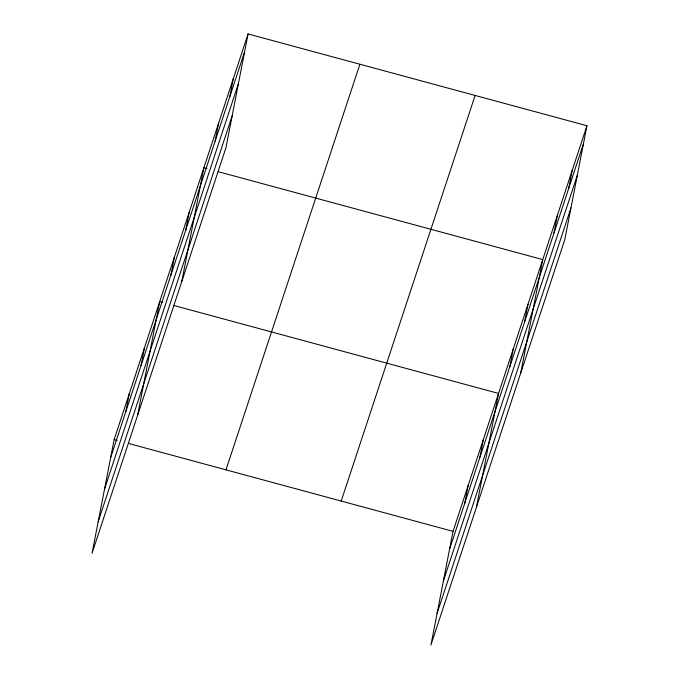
<?xml version="1.0" encoding="UTF-8"?>
<svg xmlns="http://www.w3.org/2000/svg" width="679" height="679" viewBox="0 0 679 679"><rect width="100%" height="100%" fill="white"/><g stroke="black" fill="none" stroke-linecap="round" stroke-linejoin="round"><path stroke-width="1.02" d="M248.073 33.95L114.157 439.559L92.055 553.258L225.971 147.649L248.073 33.95L586.945 125.742L564.843 239.441L430.927 645.05L453.029 531.351L586.945 125.742M125.836 411.584L129.341 393.591M141.011 365.616L144.517 347.623M137.591 415.353L159.692 301.654L162.739 302.478M170.921 275.037L174.418 257.035M185.656 230.419L189.152 212.417M181.777 281.505L203.878 167.798L206.934 168.63M215.116 141.181L218.613 123.188M229.842 96.571L233.338 78.569M464.708 503.377L468.204 485.383M479.883 457.408L483.38 439.415M476.454 507.145L498.556 393.438L173.926 305.508M509.793 366.83L513.29 348.828M524.519 322.211L528.016 304.209M520.649 373.297L542.75 259.59L218.112 171.651M553.979 232.973L557.484 214.971M568.713 188.363L572.21 170.361M110.66 457.553L244.576 51.952M104.524 489.135L238.431 83.534M98.2 521.676L232.108 116.067M225.988 469.851L359.895 64.242M341.206 501.06L475.113 95.45M449.532 549.345L583.439 143.744M443.395 580.927L577.303 175.326M437.064 613.468L570.98 207.859M114.157 439.559L117.212 440.382M128.39 443.412L453.029 531.351"/></g></svg>
